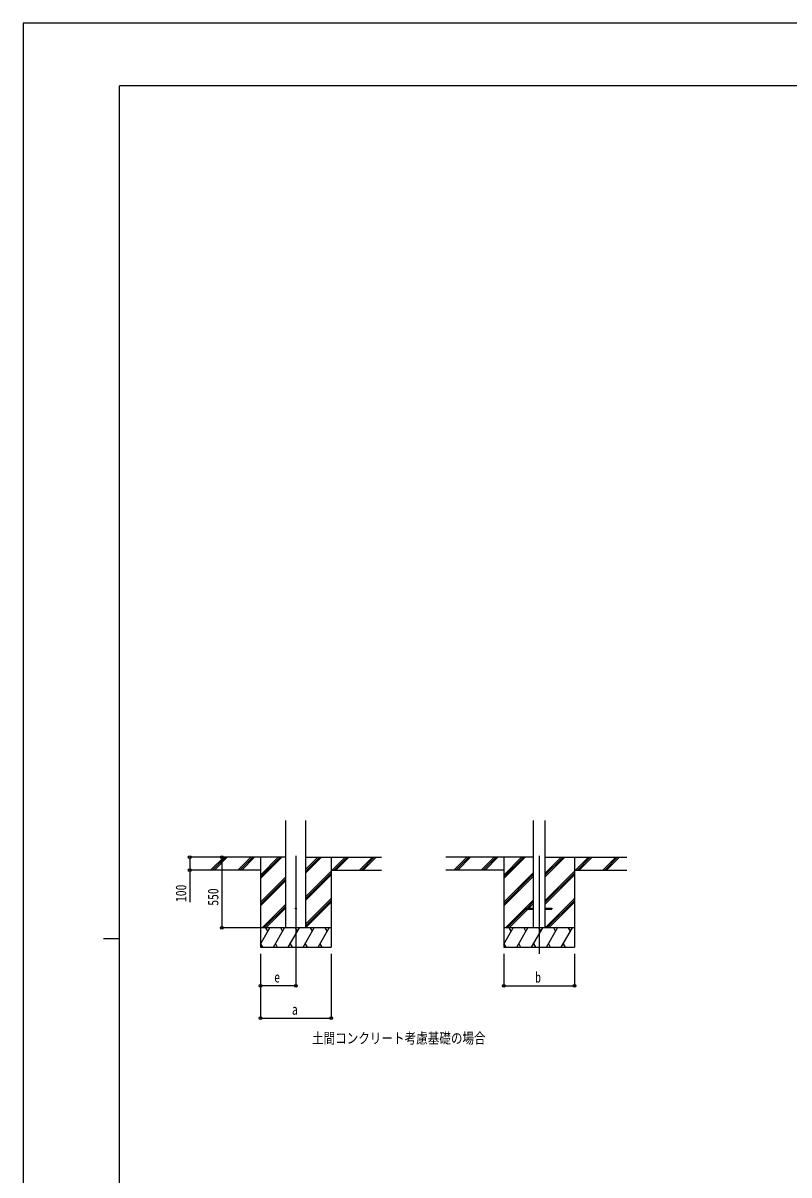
# Model space of a CAD drawing. Units: millimetres, scale not verified. Extents: x -10512 to 10512, y -7425 to 7425.
# Drawn here: x -10512 to -4558, y -1526 to 7425 of the extents above; entities that cross this region are included whole.
import ezdxf
from ezdxf.enums import TextEntityAlignment as Align

# ---------------------------------------------------------------- set-up
doc = ezdxf.new("R2010")
doc.units = ezdxf.units.MM
doc.header["$LTSCALE"] = 40
for name, color, linetype in [('0-2_USER1', 3, 'Continuous'), ('0-3_YKK_12', 2, 'Continuous'), ('0-4_YKK_13', 4, 'Continuous'), ('0-5_YKK_A1', 4, 'Continuous'), ('0-6_YKK_D', 6, 'Continuous'), ('0-7_YKK_ZWAK', 7, 'Continuous')]:
    doc.layers.add(name, color=color, linetype=linetype)
doc.styles.add('ＭＳ ゴシック', font='')
doc.styles.get('ＭＳ ゴシック').set_extended_font_data('MS Gothic')

msp = doc.modelspace()

# ---------------------------------------------------------------- linework, layer by layer
at = {"layer": '0-3_YKK_12'}
for p, q in [((-8391.92, 952.35), (-8391.92, 193.15)), ((-6500.35, 952.35), (-6500.35, 193.15))]:
    msp.add_line(p, q, dxfattribs=at)
at = {"layer": '0-4_YKK_13'}
for p, q in [((-6600.35, 547.65), (-6600.35, 538.65)), ((-6600.35, 547.65), (-6545.55, 547.65)), ((-6600.35, 538.65), (-6545.55, 538.65)), ((-6455.15, 547.65), (-6400.35, 547.65)), ((-6455.15, 538.65), (-6400.35, 538.65)), ((-6400.35, 547.65), (-6400.35, 538.65))]:
    msp.add_line(p, q, dxfattribs=at)
msp.add_circle((-8391.92, 543.15), 5, dxfattribs=at)
at = {"layer": '0-5_YKK_A1'}
for p, q in [((-8469.67, 393.15), (-8469.67, 1228.5)), ((-8314.17, 393.15), (-8314.17, 1228.5)), ((-6545.55, 1228.5), (-6545.55, 393.15)), ((-6455.15, 1228.5), (-6455.15, 393.15)), ((-8469.67, 943.15), (-9117.87, 943.15)), ((-9051.19, 844.55), (-8952.59, 943.15)), ((-9038.45, 843.15), (-8938.45, 943.15)), ((-9024.3, 843.15), (-8924.3, 943.15)), ((-8839.05, 844.55), (-8740.46, 943.15)), ((-8826.32, 843.15), (-8726.31, 943.15)), ((-8812.17, 843.15), (-8712.17, 943.15)), ((-8666.92, 943.15), (-8666.92, 243.15)), ((-8666.92, 776.26), (-8500.04, 943.15)), ((-8666.92, 790.41), (-8514.18, 943.15)), ((-8666.92, 804.55), (-8528.32, 943.15)), ((-8314.17, 820.65), (-8191.67, 943.15)), ((-8314.17, 834.79), (-8205.81, 943.15)), ((-8314.17, 848.93), (-8219.96, 943.15)), ((-8314.17, 943.15), (-7726.3, 943.15)), ((-8116.92, 943.15), (-8116.92, 243.15)), ((-8107.83, 843.15), (-8007.82, 943.15)), ((-8093.68, 843.15), (-7993.68, 943.15)), ((-8079.54, 843.15), (-7979.54, 943.15)), ((-7895.69, 843.15), (-7795.69, 943.15)), ((-7881.55, 843.15), (-7781.55, 943.15)), ((-7867.41, 843.15), (-7767.41, 943.15)), ((-6545.55, 943.15), (-7226.3, 943.15)), ((-7159.62, 844.55), (-7061.02, 943.15)), ((-7146.88, 843.15), (-7046.88, 943.15)), ((-7132.73, 843.15), (-7032.73, 943.15)), ((-6947.48, 844.55), (-6848.89, 943.15)), ((-6934.74, 843.15), (-6834.74, 943.15)), ((-6920.6, 843.15), (-6820.6, 943.15)), ((-6775.35, 943.15), (-6775.35, 243.15)), ((-6775.35, 776.26), (-6608.47, 943.15)), ((-6775.35, 790.41), (-6622.61, 943.15)), ((-6775.35, 804.55), (-6636.75, 943.15)), ((-6455.15, 788.1), (-6300.1, 943.15)), ((-6455.15, 802.24), (-6314.24, 943.15)), ((-6455.15, 816.38), (-6328.39, 943.15)), ((-6455.15, 943.15), (-5817.15, 943.15)), ((-6225.35, 943.15), (-6225.35, 243.15)), ((-6216.25, 843.15), (-6116.25, 943.15)), ((-6202.11, 843.15), (-6102.11, 943.15)), ((-6187.97, 843.15), (-6087.97, 943.15)), ((-6004.12, 843.15), (-5904.12, 943.15)), ((-5989.98, 843.15), (-5889.98, 943.15)), ((-5975.84, 843.15), (-5875.84, 943.15)), ((-8666.92, 843.15), (-9117.87, 843.15)), ((-8314.17, 636.8), (-8116.92, 834.05)), ((-8314.17, 622.66), (-8116.92, 819.91)), ((-8314.17, 608.52), (-8116.92, 805.76)), ((-8116.92, 843.15), (-7726.3, 843.15)), ((-6775.35, 843.15), (-7226.3, 843.15)), ((-6775.35, 592.42), (-6545.55, 822.22)), ((-6775.35, 578.28), (-6545.55, 808.07)), ((-6455.15, 604.25), (-6225.35, 834.05)), ((-6455.15, 590.11), (-6225.35, 819.91)), ((-6455.15, 575.97), (-6225.35, 805.76)), ((-6225.35, 843.15), (-5817.15, 843.15)), ((-8666.92, 592.42), (-8469.67, 789.67)), ((-8666.92, 578.28), (-8469.67, 775.52)), ((-8666.92, 564.13), (-8469.67, 761.38)), ((-6775.35, 564.13), (-6545.55, 793.93)), ((-8654.06, 393.15), (-8469.67, 577.54)), ((-8639.92, 393.15), (-8469.67, 563.39)), ((-8625.78, 393.15), (-8469.67, 549.25)), ((-8314.17, 424.67), (-8116.92, 621.92)), ((-8314.17, 410.53), (-8116.92, 607.78)), ((-8314.17, 396.39), (-8116.92, 593.63)), ((-6762.49, 393.15), (-6545.55, 610.09)), ((-6748.35, 393.15), (-6600.35, 541.14)), ((-6734.21, 393.15), (-6588.71, 538.65)), ((-6593.85, 547.65), (-6545.55, 595.94)), ((-6579.71, 547.65), (-6545.55, 581.8)), ((-6454.13, 393.15), (-6225.35, 621.92)), ((-6439.98, 393.15), (-6225.35, 607.78)), ((-6425.84, 393.15), (-6225.35, 593.63)), ((-8116.92, 393.15), (-8666.92, 393.15)), ((-8666.92, 267.7), (-8594.49, 393.15)), ((-8609.49, 367.16), (-8624.5, 393.15)), ((-8565.63, 243.15), (-8479.02, 393.15)), ((-8494.02, 367.16), (-8509.02, 393.15)), ((-8450.16, 243.15), (-8363.55, 393.15)), ((-8378.55, 367.16), (-8393.56, 393.15)), ((-8334.69, 243.15), (-8248.08, 393.15)), ((-8263.08, 367.16), (-8278.08, 393.15)), ((-8219.22, 243.15), (-8132.61, 393.15)), ((-8147.61, 367.16), (-8162.61, 393.15)), ((-6225.35, 393.15), (-6775.35, 393.15)), ((-6775.35, 267.7), (-6702.92, 393.15)), ((-6717.92, 367.16), (-6732.93, 393.15)), ((-6674.06, 243.15), (-6587.45, 393.15)), ((-6602.45, 367.16), (-6617.45, 393.15)), ((-6558.58, 243.15), (-6471.98, 393.15)), ((-6486.98, 367.16), (-6501.99, 393.15)), ((-6443.12, 243.15), (-6356.51, 393.15)), ((-6371.51, 367.16), (-6386.51, 393.15)), ((-6327.64, 243.15), (-6241.04, 393.15)), ((-6256.04, 367.16), (-6271.04, 393.15)), ((-8666.1, 269.13), (-8651.1, 243.15)), ((-8550.63, 269.13), (-8535.63, 243.15)), ((-8435.16, 269.13), (-8420.16, 243.15)), ((-8319.69, 269.13), (-8304.69, 243.15)), ((-8204.22, 269.13), (-8189.22, 243.15)), ((-6774.53, 269.13), (-6759.53, 243.15)), ((-6659.06, 269.13), (-6644.06, 243.15)), ((-6543.59, 269.13), (-6528.59, 243.15)), ((-6428.12, 269.13), (-6413.12, 243.15)), ((-6312.65, 269.13), (-6297.65, 243.15)), ((-8666.92, 243.15), (-8116.92, 243.15)), ((-6775.35, 243.15), (-6225.35, 243.15))]:
    msp.add_line(p, q, dxfattribs=at)
at = {"layer": '0-6_YKK_D'}
for p, q in [((-9052.26, 943.15), (-9217.92, 943.15)), ((-8892.98, 943.15), (-8967.92, 943.15)), ((-8966.92, 943.15), (-8966.92, 393.15)), ((-9052.26, 843.15), (-9217.92, 843.15)), ((-8667.92, 393.15), (-8967.92, 393.15)), ((-8666.92, 193.15), (-8666.92, -307.85)), ((-8666.92, 193.15), (-8666.92, -57.85)), ((-8391.92, 192.15), (-8391.92, -57.85)), ((-8116.92, 193.15), (-8116.92, -307.85)), ((-6775.35, 193.15), (-6775.35, -57.85)), ((-6225.35, 193.15), (-6225.35, -57.85)), ((-8391.92, -56.85), (-8666.92, -56.85)), ((-6775.35, -56.85), (-6225.35, -56.85)), ((-8666.92, -306.85), (-8116.92, -306.85))]:
    msp.add_line(p, q, dxfattribs=at)
msp.add_lwpolyline([(-9216.92, 943.15), (-9216.92, 843.15), (-9216.92, 593.31)], dxfattribs=at)
for centre in [(-9216.92, 943.15), (-8966.92, 943.15), (-9216.92, 843.15), (-8966.92, 393.15), (-8666.92, -56.85), (-8391.92, -56.85), (-6775.35, -56.85), (-6225.35, -56.85), (-8666.92, -306.85), (-8116.92, -306.85)]:
    msp.add_circle(centre, 10.62, dxfattribs=at)
at = {"layer": '0-7_YKK_ZWAK'}
for p, q in [((9737.55, 6937.5), (-9762.45, 6937.5)), ((-9762.45, -6312.5), (-9762.45, 6937.5)), ((-9887.45, 312.5), (-9762.45, 312.5))]:
    msp.add_line(p, q, dxfattribs=at)
msp.add_lwpolyline([(-10512.5, -7425), (10512.5, -7425), (10512.5, 7425), (-10512.5, 7425)], close=True, dxfattribs=at)

# ---------------------------------------------------------------- texts
at = {"layer": '0-2_USER1', "style": 'ＭＳ ゴシック', "width": 0.8}
msp.add_text('土間コンクリート考慮基礎の場合', height=82.48, dxfattribs=at).set_placement((-8266.06, -529.55), align=Align.BOTTOM_LEFT)
at = {"layer": '0-6_YKK_D', "style": 'ＭＳ ゴシック', "width": 0.8}
for s, p in [('100', (-9218.59, 594.98)), ('550', (-8968.59, 566.15))]:
    msp.add_text(s, height=82.48, rotation=90, dxfattribs=at).set_placement(p, align=Align.BOTTOM_LEFT)
for s, p in [('e', (-8559.42, -55.19)), ('b', (-6530.35, -56.05)), ('a', (-8421.92, -306.05))]:
    msp.add_text(s, height=82.48, dxfattribs=at).set_placement(p, align=Align.BOTTOM_LEFT)

doc.saveas('drawing.dxf')
